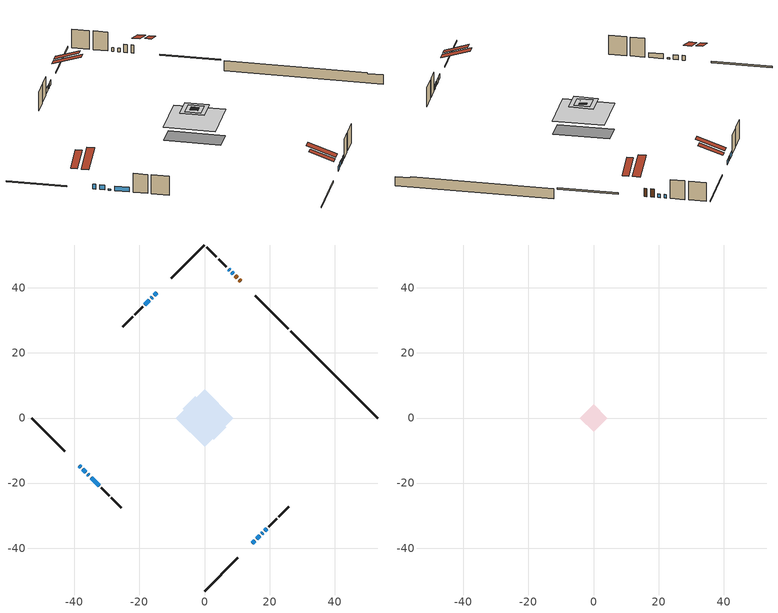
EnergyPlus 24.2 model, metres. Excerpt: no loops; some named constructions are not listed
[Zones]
conditioned space
 floor adiabatic (AdiabaticFloorConstruction): -8.77,0 0,8.77 8.77,0 0,-8.77 z2.99
 floor foundation (Slab1 construction): -6.68,2.9 -2.9,6.68 6.68,-2.9 2.9,-6.68 z-2.08
 wall outside (RimJoist1 construction): 0,-53.15 10.24,-42.91 / -53.15,0 -42.91,-10.24 / 0,53.15 -10.24,42.91 / 25.77,27.38 15.53,37.62 z0.55:0.85
 wall outside (AdiabaticWallConstruction 1): 11.14,42.02 10.68,42.47 / 10.02,43.13 9.47,43.68 z0.55:2.58
 wall outside (AdiabaticWallConstruction): -38.52,-14.63 -38.02,-15.13 / -37.36,-15.79 -36.54,-16.61 / 14.63,-38.52 15.46,-37.69 / 16.12,-37.04 16.95,-36.2 / -14.63,38.52 -15.39,37.76 / 17.6,-35.55 17.92,-35.23 / -16.05,37.1 -16.35,36.81 / 18.57,-34.58 19.07,-34.08 / -17,36.15 -18.36,34.79 / -34.85,-18.31 -32.38,-20.78 z0.55:1.77; 8.81,44.34 8.43,44.72 / 7.78,45.37 7.4,45.75 z0.55:1.44; -35.88,-17.27 -35.5,-17.65 z0.55:0.91
 wall outside (Wall1 construction): 19.73,-33.42 22.16,-30.99 / -31.72,-21.43 -29.29,-23.87 / -19.02,34.13 -21.45,31.7 / 6.74,46.41 4.31,48.84 z0.55:5.43
 wall outside (Wall2 construction): 22.82,-30.33 25.82,-27.34 / -28.63,-24.52 -25.63,-27.52 / -22.11,31.05 -25.1,28.05 / 3.65,49.5 0.66,52.5 z0.55:5.43
 wall foundation (FoundationWall1 construction): 26.43,26.73,-2.08 26.43,26.73,0.55 50.48,2.67,0.55 50.48,2.67,0.27 53.15,0,0.27 53.15,0,-2.08
 window (WindowConstruction): -38.52,-14.63 -38.02,-15.13 z0.55:1.77
 window (WindowConstruction 5): -37.36,-15.79 -36.54,-16.61 z0.55:1.77
 window (WindowConstruction 6): 14.63,-38.52 15.46,-37.69 z0.55:1.77
 window (WindowConstruction 7): 16.12,-37.04 16.95,-36.2 z0.55:1.77
 window (WindowConstruction 8): -14.63,38.52 -15.39,37.76 z0.55:1.77
 window (WindowConstruction 11): 17.61,-35.55 17.92,-35.23 z0.55:1.77
 window (WindowConstruction 12): -16.05,37.1 -16.35,36.81 z0.55:1.77
 window (WindowConstruction 1): 18.57,-34.58 19.07,-34.08 z0.55:1.77
 window (WindowConstruction 2): -17,36.15 -18.36,34.79 z0.55:1.77
 window (WindowConstruction 9): 8.81,44.34 8.43,44.72 z0.55:1.44
 window (WindowConstruction 10): -35.88,-17.27 -35.5,-17.65 z0.55:0.91
 window (WindowConstruction 3): 7.78,45.38 7.4,45.75 z0.55:1.44
 window (WindowConstruction 4): -34.85,-18.31 -32.38,-20.78 z0.55:1.77
 door (Door): 11.14,42.02 10.68,42.47 z0.55:2.58
 door (Door 1): 10.02,43.13 9.47,43.68 z0.55:2.58
 ceiling adiabatic (AdiabaticFloorConstruction): 0,-8.77 8.77,0 0,8.77 -8.77,0 z2.99
 roof outside (Roof1 construction): 12,-41.15,5.43 7.8,-36.95,7.41 6.69,-38.06,7.41 10.89,-42.26,5.43; -41.15,-12,5.43 -36.95,-7.8,7.41 -38.06,-6.69,7.41 -42.26,-10.89,5.43; -12,41.15,5.43 -7.8,36.95,7.41 -6.69,38.06,7.41 -10.89,42.26,5.43; 13.77,39.38,5.43 9.57,35.18,7.41 10.67,34.08,7.41 14.87,38.28,5.43
attic - vented
 floor to conditioned space (Floor1 construction Reversed): -2.71,0 0,2.71 2.71,0 0,-2.71 z5.43
 floor to conditioned space (Floor2 construction Reversed): -4.16,0 0,4.16 4.16,0 0,-4.16 z5.43
 floor to conditioned space (Floor3 construction Reversed): -1.31,0 0,1.31 1.31,0 0,-1.31 z5.43
 roof outside (Roof2 construction): 13.98,-39.18,5.43 8.98,-34.17,7.78 7.66,-35.49,7.78 12.66,-40.49,5.43; -39.18,-13.98,5.43 -34.17,-8.98,7.78 -35.49,-7.66,7.78 -40.49,-12.66,5.43; -13.98,39.18,5.43 -8.98,34.17,7.78 -7.66,35.49,7.78 -12.66,40.49,5.43; 11.79,41.36,5.43 6.79,36.36,7.78 8.11,35.04,7.78 13.11,40.04,5.43
[Material] Roughness=Rough; Thermal Absorptance=0.9
Name | Thickness {m} | Conductivity {W/m-K} | Density {kg/m3} | Specific Heat {J/kg-K} | Solar Absorptance | Visible Absorptance
ceiling loosefill ins | 0.0846667 | 0.0480833 | 16.02 | 1046.75 | 0.7 | 0.7
ceiling stud and cavity | 0.1397 | 0.109885 | 65.682 | 1177.47 | 0.7 | 0.7
ceiling stud and cavity 1 | 0.1397 | 0.107942 | 65.682 | 1177.47 | 0.7 | 0.7
ceiling stud and cavity 2 | 0.1397 | 0.112855 | 65.682 | 1177.47 | 0.7 | 0.7
gypsum board | 0.0127 | 0.160291 | 801 | 837.4 | 0.6 | 0.6
[Construction]
Floor1 construction: ceiling loosefill ins, ceiling stud and cavity, gypsum board
Floor2 construction: ceiling loosefill ins, ceiling stud and cavity 1, gypsum board
Floor3 construction: ceiling loosefill ins, ceiling stud and cavity 2, gypsum board
[EnergyManagementSystem:OutputVariable] Type of Data in Variable=Summed; Update Frequency=ZoneTimestep
Name | EMS Variable | EMS Program or Subroutine | Units
loads_clg_lighting_annual_outvar; Energy Management System Output Variable 44 | loads_clg_lighting | component_loads_program | J
loads_htg_tot_annual_outvar; Energy Management System Output Variable 1; Energy Management System Output Variable 45 | loads_htg_tot | total_loads_program | J
loads_clg_tot_annual_outvar; Energy Management System Output Variable 2; Energy Management System Output Variable 46 | loads_clg_tot | total_loads_program | J
Energy Management System Output Variable 3 | htg_unmet_hours | unmet_hours_program | hr
Energy Management System Output Variable 4 | clg_unmet_hours | unmet_hours_program | hr
Energy Management System Output Variable 5 | loads_htg_roofs | component_loads_program | J
Energy Management System Output Variable 6 | loads_htg_ceilings | component_loads_program | J
Energy Management System Output Variable 7 | loads_htg_walls | component_loads_program | J
Energy Management System Output Variable 8 | loads_htg_rim_joists | component_loads_program | J
Energy Management System Output Variable 9 | loads_htg_foundation_walls | component_loads_program | J
Energy Management System Output Variable 10 | loads_htg_doors | component_loads_program | J
Energy Management System Output Variable 11 | loads_htg_windows_conduction | component_loads_program | J
Energy Management System Output Variable 12 | loads_htg_windows_solar | component_loads_program | J
Energy Management System Output Variable 13 | loads_htg_skylights_conduction | component_loads_program | J
Energy Management System Output Variable 14 | loads_htg_skylights_solar | component_loads_program | J
Energy Management System Output Variable 15 | loads_htg_floors | component_loads_program | J
Energy Management System Output Variable 16 | loads_htg_slabs | component_loads_program | J
Energy Management System Output Variable 17 | loads_htg_internal_mass | component_loads_program | J
Energy Management System Output Variable 18 | loads_htg_infil | component_loads_program | J
Energy Management System Output Variable 19 | loads_htg_natvent | component_loads_program | J
Energy Management System Output Variable 20 | loads_htg_mechvent | component_loads_program | J
Energy Management System Output Variable 21 | loads_htg_whf | component_loads_program | J
Energy Management System Output Variable 22 | loads_htg_ducts | component_loads_program | J
Energy Management System Output Variable 23 | loads_htg_intgains | component_loads_program | J
Energy Management System Output Variable 24 | loads_htg_lighting | component_loads_program | J
Energy Management System Output Variable 25 | loads_clg_roofs | component_loads_program | J
Energy Management System Output Variable 26 | loads_clg_ceilings | component_loads_program | J
Energy Management System Output Variable 27 | loads_clg_walls | component_loads_program | J
Energy Management System Output Variable 28 | loads_clg_rim_joists | component_loads_program | J
Energy Management System Output Variable 29 | loads_clg_foundation_walls | component_loads_program | J
Energy Management System Output Variable 30 | loads_clg_doors | component_loads_program | J
Energy Management System Output Variable 31 | loads_clg_windows_conduction | component_loads_program | J
Energy Management System Output Variable 32 | loads_clg_windows_solar | component_loads_program | J
Energy Management System Output Variable 33 | loads_clg_skylights_conduction | component_loads_program | J
Energy Management System Output Variable 34 | loads_clg_skylights_solar | component_loads_program | J
Energy Management System Output Variable 35 | loads_clg_floors | component_loads_program | J
Energy Management System Output Variable 36 | loads_clg_slabs | component_loads_program | J
Energy Management System Output Variable 37 | loads_clg_internal_mass | component_loads_program | J
Energy Management System Output Variable 38 | loads_clg_infil | component_loads_program | J
Energy Management System Output Variable 39 | loads_clg_natvent | component_loads_program | J
Energy Management System Output Variable 40 | loads_clg_mechvent | component_loads_program | J
Energy Management System Output Variable 41 | loads_clg_whf | component_loads_program | J
Energy Management System Output Variable 42 | loads_clg_ducts | component_loads_program | J
Energy Management System Output Variable 43 | loads_clg_intgains | component_loads_program | J
[Schedule:Day:Interval]
interior lighting schedule day: No, 01:00, 0.108182, 04:00, 0.0901515, 05:00, 0.0991667, 06:00, 0.162273, 07:00, 0.270455, 08:00, 0.342576, 10:00, 0.369621, 11:00, 0.351591, 12:00, 0.333561, 13:00, 0.324545, 14:00, 0.31553, 15:00, 0.333561, 16:00, 0.369621, 17:00, 0.450758, 18:00, 0.585985, 19:00, 0.775303, 20:00, 0.955606, 21:00, 0.991667, 22:00, 0.712197, 23:00, 0.360606, 24:00, 0.162273
interior lighting schedule day 1: No, 01:00, 0.100909, 04:00, 0.0840909, 05:00, 0.0925, 06:00, 0.151364, 07:00, 0.252273, 08:00, 0.319545, 10:00, 0.344773, 11:00, 0.327955, 12:00, 0.311136, 13:00, 0.302727, 14:00, 0.294318, 15:00, 0.311136, 16:00, 0.344773, 17:00, 0.420455, 18:00, 0.546591, 19:00, 0.723182, 20:00, 0.891364, 21:00, 0.925, 22:00, 0.664318, 23:00, 0.336364, 24:00, 0.151364
interior lighting schedule day 2: No, 01:00, 0.0927273, 04:00, 0.0772727, 05:00, 0.085, 06:00, 0.139091, 07:00, 0.231818, 08:00, 0.293636, 10:00, 0.316818, 11:00, 0.301364, 12:00, 0.285909, 13:00, 0.278182, 14:00, 0.270455, 15:00, 0.285909, 16:00, 0.316818, 17:00, 0.386364, 18:00, 0.502273, 19:00, 0.664545, 20:00, 0.819091, 21:00, 0.85, 22:00, 0.610455, 23:00, 0.309091, 24:00, 0.139091
interior lighting schedule day 3: No, 01:00, 0.0845455, 04:00, 0.0704545, 05:00, 0.0775, 06:00, 0.126818, 07:00, 0.211364, 08:00, 0.267727, 10:00, 0.288864, 11:00, 0.274773, 12:00, 0.260682, 13:00, 0.253636, 14:00, 0.246591, 15:00, 0.260682, 16:00, 0.288864, 17:00, 0.352273, 18:00, 0.457955, 19:00, 0.605909, 20:00, 0.746818, 21:00, 0.775, 22:00, 0.556591, 23:00, 0.281818, 24:00, 0.126818
interior lighting schedule day 4: No, 01:00, 0.0763636, 04:00, 0.0636364, 05:00, 0.07, 06:00, 0.114545, 07:00, 0.190909, 08:00, 0.241818, 10:00, 0.260909, 11:00, 0.248182, 12:00, 0.235455, 13:00, 0.229091, 14:00, 0.222727, 15:00, 0.235455, 16:00, 0.260909, 17:00, 0.318182, 18:00, 0.413636, 19:00, 0.547273, 20:00, 0.674545, 21:00, 0.7, 22:00, 0.502727, 23:00, 0.254545, 24:00, 0.114545
interior lighting schedule day 5: No, 01:00, 0.0727273, 04:00, 0.0606061, 05:00, 0.0666667, 06:00, 0.109091, 07:00, 0.181818, 08:00, 0.230303, 10:00, 0.248485, 11:00, 0.236364, 12:00, 0.224242, 13:00, 0.218182, 14:00, 0.212121, 15:00, 0.224242, 16:00, 0.248485, 17:00, 0.30303, 18:00, 0.393939, 19:00, 0.521212, 20:00, 0.642424, 21:00, 0.666667, 22:00, 0.478788, 23:00, 0.242424, 24:00, 0.109091
interior lighting schedule day 6: No, 01:00, 0.0745455, 04:00, 0.0621212, 05:00, 0.0683333, 06:00, 0.111818, 07:00, 0.186364, 08:00, 0.236061, 10:00, 0.254697, 11:00, 0.242273, 12:00, 0.229848, 13:00, 0.223636, 14:00, 0.217424, 15:00, 0.229848, 16:00, 0.254697, 17:00, 0.310606, 18:00, 0.403788, 19:00, 0.534242, 20:00, 0.658485, 21:00, 0.683333, 22:00, 0.490758, 23:00, 0.248485, 24:00, 0.111818
interior lighting schedule day 7: No, 01:00, 0.08, 04:00, 0.0666667, 05:00, 0.0733333, 06:00, 0.12, 07:00, 0.2, 08:00, 0.253333, 10:00, 0.273333, 11:00, 0.26, 12:00, 0.246667, 13:00, 0.24, 14:00, 0.233333, 15:00, 0.246667, 16:00, 0.273333, 17:00, 0.333333, 18:00, 0.433333, 19:00, 0.573333, 20:00, 0.706667, 21:00, 0.733333, 22:00, 0.526667, 23:00, 0.266667, 24:00, 0.12
interior lighting schedule day 8: No, 01:00, 0.0890909, 04:00, 0.0742424, 05:00, 0.0816667, 06:00, 0.133636, 07:00, 0.222727, 08:00, 0.282121, 10:00, 0.304394, 11:00, 0.289545, 12:00, 0.274697, 13:00, 0.267273, 14:00, 0.259848, 15:00, 0.274697, 16:00, 0.304394, 17:00, 0.371212, 18:00, 0.482576, 19:00, 0.638485, 20:00, 0.78697, 21:00, 0.816667, 22:00, 0.586515, 23:00, 0.29697, 24:00, 0.133636
interior lighting schedule day 9: No, 01:00, 0.0972727, 04:00, 0.0810606, 05:00, 0.0891667, 06:00, 0.145909, 07:00, 0.243182, 08:00, 0.30803, 10:00, 0.332348, 11:00, 0.316136, 12:00, 0.299924, 13:00, 0.291818, 14:00, 0.283712, 15:00, 0.299924, 16:00, 0.332348, 17:00, 0.405303, 18:00, 0.526894, 19:00, 0.697121, 20:00, 0.859242, 21:00, 0.891667, 22:00, 0.640379, 23:00, 0.324242, 24:00, 0.145909
interior lighting schedule day 10: No, 01:00, 0.105455, 04:00, 0.0878788, 05:00, 0.0966667, 06:00, 0.158182, 07:00, 0.263636, 08:00, 0.333939, 10:00, 0.360303, 11:00, 0.342727, 12:00, 0.325152, 13:00, 0.316364, 14:00, 0.307576, 15:00, 0.325152, 16:00, 0.360303, 17:00, 0.439394, 18:00, 0.571212, 19:00, 0.755758, 20:00, 0.931515, 21:00, 0.966667, 22:00, 0.694242, 23:00, 0.351515, 24:00, 0.158182
interior lighting schedule day 11: No, 01:00, 0.109091, 04:00, 0.0909091, 05:00, 0.1, 06:00, 0.163636, 07:00, 0.272727, 08:00, 0.345455, 10:00, 0.372727, 11:00, 0.354545, 12:00, 0.336364, 13:00, 0.327273, 14:00, 0.318182, 15:00, 0.336364, 16:00, 0.372727, 17:00, 0.454545, 18:00, 0.590909, 19:00, 0.781818, 20:00, 0.963636, 21:00, 1, 22:00, 0.718182, 23:00, 0.363636, 24:00, 0.163636
interior lighting schedule default day; occupants schedule default day; clothes dryer schedule default day; cooking range schedule default day; mech vent bath fan 0 schedule default day; mech vent range fan 0 schedule default day; misc plug loads schedule default day; general water use schedule default day; heating setpoint default day; cooling setpoint default day; clothes dryer exhaust 0 schedule default day; cooling season schedule day; cooling season schedule day 2; cooling season schedule default day; exterior lighting schedule default day; natural vent schedule default day: No, 24:00, 0
occupants schedule day: No, 05:00, 0.426829, 06:00, 0.719512, 07:00, 1, 08:00, 0.670732, 09:00, 0.329268, 14:00, 0.170732, 15:00, 0.231707, 16:00, 0.329268, 17:00, 0.5, 18:00, 0.670732, 19:00, 0.829268, 21:00, 1, 22:00, 0.853659, 23:00, 0.646341, 24:00, 0.426829
clothes dryer schedule day; clothes dryer exhaust 0 schedule day: No, 01:00, 0.123457, 02:00, 0.0740741, 03:00, 0.0493827, 04:00, 0.0246914, 05:00, 0.0493827, 06:00, 0.0740741, 07:00, 0.197531, 08:00, 0.395062, 09:00, 0.592593, 10:00, 0.839506, 11:00, 0.962963, 12:00, 1, 13:00, 0.91358, 14:00, 0.82716, 15:00, 0.716049, 16:00, 0.753086, 17:00, 0.679012, 18:00, 0.666667, 20:00, 0.62963, 21:00, 0.641975, 22:00, 0.666667, 23:00, 0.54321, 24:00, 0.296296
cooking range schedule day: No, 05:00, 0.0597015, 06:00, 0.11194, 07:00, 0.171642, 08:00, 0.291045, 11:00, 0.343284, 12:00, 0.402985, 13:00, 0.462687, 14:00, 0.343284, 15:00, 0.291045, 16:00, 0.402985, 17:00, 0.567164, 18:00, 1, 19:00, 0.850746, 20:00, 0.432836, 21:00, 0.291045, 22:00, 0.231343, 23:00, 0.171642, 24:00, 0.11194
mech vent bath fan 0 schedule day: No, 07:00, 0, 08:00, 1, 09:00, 0.2, 24:00, 0
mech vent range fan 0 schedule day: No, 18:00, 0, 19:00, 1, 20:00, 0.2, 24:00, 0
misc plug loads schedule day: No, 06:00, 0.705882, 07:00, 0.745098, 08:00, 0.803922, 15:00, 0.823529, 16:00, 0.862745, 17:00, 0.921569, 18:00, 0.980392, 19:00, 1, 20:00, 0.980392, 21:00, 0.941176, 22:00, 0.862745, 23:00, 0.784314, 24:00, 0.72549
general water use schedule day: No, 01:00, 0.315068, 03:00, 0.287671, 04:00, 0.342466, 05:00, 0.369863, 06:00, 0.520548, 07:00, 0.60274, 08:00, 0.534247, 10:00, 0.506849, 11:00, 0.465753, 14:00, 0.479452, 15:00, 0.534247, 16:00, 0.589041, 17:00, 0.69863, 18:00, 0.876712, 19:00, 0.890411, 20:00, 0.986301, 21:00, 1, 22:00, 0.863014, 23:00, 0.616438, 24:00, 0.465753
heating setpoint day: No, 07:00, 18, 23:00, 21, 24:00, 18
cooling setpoint day: No, 24:00, 25
cooling season schedule day 1: No, 24:00, 1
exterior lighting schedule day: No, 01:00, 0.566667, 03:00, 0.524167, 05:00, 0.495833, 06:00, 0.5525, 07:00, 0.623333, 08:00, 0.580833, 09:00, 0.439167, 10:00, 0.354167, 12:00, 0.34, 13:00, 0.354167, 14:00, 0.396667, 15:00, 0.425, 16:00, 0.495833, 17:00, 0.623333, 18:00, 0.793333, 19:00, 0.906667, 20:00, 0.963333, 21:00, 0.991667, 22:00, 0.920833, 23:00, 0.793333, 24:00, 0.665833
exterior lighting schedule day 1: No, 01:00, 0.528571, 03:00, 0.488929, 05:00, 0.4625, 06:00, 0.515357, 07:00, 0.581429, 08:00, 0.541786, 09:00, 0.409643, 10:00, 0.330357, 12:00, 0.317143, 13:00, 0.330357, 14:00, 0.37, 15:00, 0.396429, 16:00, 0.4625, 17:00, 0.581429, 18:00, 0.74, 19:00, 0.845714, 20:00, 0.898571, 21:00, 0.925, 22:00, 0.858929, 23:00, 0.74, 24:00, 0.621071
exterior lighting schedule day 10: No, 01:00, 0.552381, 03:00, 0.510952, 05:00, 0.483333, 06:00, 0.538571, 07:00, 0.607619, 08:00, 0.56619, 09:00, 0.428095, 10:00, 0.345238, 12:00, 0.331429, 13:00, 0.345238, 14:00, 0.386667, 15:00, 0.414286, 16:00, 0.483333, 17:00, 0.607619, 18:00, 0.773333, 19:00, 0.88381, 20:00, 0.939048, 21:00, 0.966667, 22:00, 0.897619, 23:00, 0.773333, 24:00, 0.649048
exterior lighting schedule day 11: No, 01:00, 0.571429, 03:00, 0.528571, 05:00, 0.5, 06:00, 0.557143, 07:00, 0.628571, 08:00, 0.585714, 09:00, 0.442857, 10:00, 0.357143, 12:00, 0.342857, 13:00, 0.357143, 14:00, 0.4, 15:00, 0.428571, 16:00, 0.5, 17:00, 0.628571, 18:00, 0.8, 19:00, 0.914286, 20:00, 0.971429, 21:00, 1, 22:00, 0.928571, 23:00, 0.8, 24:00, 0.671429
exterior lighting schedule day 2: No, 01:00, 0.485714, 03:00, 0.449286, 05:00, 0.425, 06:00, 0.473571, 07:00, 0.534286, 08:00, 0.497857, 09:00, 0.376429, 10:00, 0.303571, 12:00, 0.291429, 13:00, 0.303571, 14:00, 0.34, 15:00, 0.364286, 16:00, 0.425, 17:00, 0.534286, 18:00, 0.68, 19:00, 0.777143, 20:00, 0.825714, 21:00, 0.85, 22:00, 0.789286, 23:00, 0.68, 24:00, 0.570714
exterior lighting schedule day 3: No, 01:00, 0.442857, 03:00, 0.409643, 05:00, 0.3875, 06:00, 0.431786, 07:00, 0.487143, 08:00, 0.453929, 09:00, 0.343214, 10:00, 0.276786, 12:00, 0.265714, 13:00, 0.276786, 14:00, 0.31, 15:00, 0.332143, 16:00, 0.3875, 17:00, 0.487143, 18:00, 0.62, 19:00, 0.708571, 20:00, 0.752857, 21:00, 0.775, 22:00, 0.719643, 23:00, 0.62, 24:00, 0.520357
exterior lighting schedule day 4: No, 01:00, 0.4, 03:00, 0.37, 05:00, 0.35, 06:00, 0.39, 07:00, 0.44, 08:00, 0.41, 09:00, 0.31, 10:00, 0.25, 12:00, 0.24, 13:00, 0.25, 14:00, 0.28, 15:00, 0.3, 16:00, 0.35, 17:00, 0.44, 18:00, 0.56, 19:00, 0.64, 20:00, 0.68, 21:00, 0.7, 22:00, 0.65, 23:00, 0.56, 24:00, 0.47
exterior lighting schedule day 5: No, 01:00, 0.380952, 03:00, 0.352381, 05:00, 0.333333, 06:00, 0.371429, 07:00, 0.419048, 08:00, 0.390476, 09:00, 0.295238, 10:00, 0.238095, 12:00, 0.228571, 13:00, 0.238095, 14:00, 0.266667, 15:00, 0.285714, 16:00, 0.333333, 17:00, 0.419048, 18:00, 0.533333, 19:00, 0.609524, 20:00, 0.647619, 21:00, 0.666667, 22:00, 0.619048, 23:00, 0.533333, 24:00, 0.447619
exterior lighting schedule day 6: No, 01:00, 0.390476, 03:00, 0.36119, 05:00, 0.341667, 06:00, 0.380714, 07:00, 0.429524, 08:00, 0.400238, 09:00, 0.302619, 10:00, 0.244048, 12:00, 0.234286, 13:00, 0.244048, 14:00, 0.273333, 15:00, 0.292857, 16:00, 0.341667, 17:00, 0.429524, 18:00, 0.546667, 19:00, 0.624762, 20:00, 0.66381, 21:00, 0.683333, 22:00, 0.634524, 23:00, 0.546667, 24:00, 0.45881
exterior lighting schedule day 7: No, 01:00, 0.419048, 03:00, 0.387619, 05:00, 0.366667, 06:00, 0.408571, 07:00, 0.460952, 08:00, 0.429524, 09:00, 0.324762, 10:00, 0.261905, 12:00, 0.251429, 13:00, 0.261905, 14:00, 0.293333, 15:00, 0.314286, 16:00, 0.366667, 17:00, 0.460952, 18:00, 0.586667, 19:00, 0.670476, 20:00, 0.712381, 21:00, 0.733333, 22:00, 0.680952, 23:00, 0.586667, 24:00, 0.492381
exterior lighting schedule day 8: No, 01:00, 0.466667, 03:00, 0.431667, 05:00, 0.408333, 06:00, 0.455, 07:00, 0.513333, 08:00, 0.478333, 09:00, 0.361667, 10:00, 0.291667, 12:00, 0.28, 13:00, 0.291667, 14:00, 0.326667, 15:00, 0.35, 16:00, 0.408333, 17:00, 0.513333, 18:00, 0.653333, 19:00, 0.746667, 20:00, 0.793333, 21:00, 0.816667, 22:00, 0.758333, 23:00, 0.653333, 24:00, 0.548333
exterior lighting schedule day 9: No, 01:00, 0.509524, 03:00, 0.47131, 05:00, 0.445833, 06:00, 0.496786, 07:00, 0.560476, 08:00, 0.522262, 09:00, 0.394881, 10:00, 0.318452, 12:00, 0.305714, 13:00, 0.318452, 14:00, 0.356667, 15:00, 0.382143, 16:00, 0.445833, 17:00, 0.560476, 18:00, 0.713333, 19:00, 0.815238, 20:00, 0.86619, 21:00, 0.891667, 22:00, 0.827976, 23:00, 0.713333, 24:00, 0.59869
[Schedule:Week:Daily]
heating setpoint Week Rule - Jan1-Dec31: heating setpoint day, heating setpoint day, heating setpoint day, heating setpoint day, heating setpoint day, heating setpoint day, heating setpoint day, heating setpoint default day, heating setpoint default day, heating setpoint default day, heating setpoint default day, heating setpoint default day
cooling setpoint Week Rule - Jan1-Dec31: cooling setpoint day, cooling setpoint day, cooling setpoint day, cooling setpoint day, cooling setpoint day, cooling setpoint day, cooling setpoint day, cooling setpoint default day, cooling setpoint default day, cooling setpoint default day, cooling setpoint default day, cooling setpoint default day
clothes dryer exhaust 0 schedule Week Rule - Jan1-Dec31: clothes dryer exhaust 0 schedule day, clothes dryer exhaust 0 schedule day, clothes dryer exhaust 0 schedule day, clothes dryer exhaust 0 schedule day, clothes dryer exhaust 0 schedule day, clothes dryer exhaust 0 schedule day, clothes dryer exhaust 0 schedule day, clothes dryer exhaust 0 schedule default day, clothes dryer exhaust 0 schedule default day, clothes dryer exhaust 0 schedule default day, clothes dryer exhaust 0 schedule default day, clothes dryer exhaust 0 schedule default day
cooling season schedule Week Rule - Jan1-May26: cooling season schedule day, cooling season schedule day, cooling season schedule day, cooling season schedule day, cooling season schedule day, cooling season schedule day, cooling season schedule day, cooling season schedule default day, cooling season schedule default day, cooling season schedule default day, cooling season schedule default day, cooling season schedule default day
cooling season schedule Week Rule - May27-Jun2: cooling season schedule day, cooling season schedule day, cooling season schedule day, cooling season schedule day, cooling season schedule day, cooling season schedule day 1, cooling season schedule day 1, cooling season schedule default day, cooling season schedule default day, cooling season schedule default day, cooling season schedule default day, cooling season schedule default day
cooling season schedule Week Rule - Jun3-Aug25: cooling season schedule day 1, cooling season schedule day 1, cooling season schedule day 1, cooling season schedule day 1, cooling season schedule day 1, cooling season schedule day 1, cooling season schedule day 1, cooling season schedule default day, cooling season schedule default day, cooling season schedule default day, cooling season schedule default day, cooling season schedule default day
cooling season schedule Week Rule - Aug26-Sep1: cooling season schedule day 1, cooling season schedule day 1, cooling season schedule day 1, cooling season schedule day 1, cooling season schedule day 1, cooling season schedule day 1, cooling season schedule day 2, cooling season schedule default day, cooling season schedule default day, cooling season schedule default day, cooling season schedule default day, cooling season schedule default day
cooling season schedule Week Rule - Sep2-Dec31: cooling season schedule day 2, cooling season schedule day 2, cooling season schedule day 2, cooling season schedule day 2, cooling season schedule day 2, cooling season schedule day 2, cooling season schedule day 2, cooling season schedule default day, cooling season schedule default day, cooling season schedule default day, cooling season schedule default day, cooling season schedule default day
exterior lighting schedule Week Rule - Aug5-Aug25: exterior lighting schedule day 7, exterior lighting schedule day 7, exterior lighting schedule day 7, exterior lighting schedule day 7, exterior lighting schedule day 7, exterior lighting schedule day 7, exterior lighting schedule day 7, exterior lighting schedule default day, exterior lighting schedule default day, exterior lighting schedule default day, exterior lighting schedule default day, exterior lighting schedule default day
exterior lighting schedule Week Rule - Aug26-Sep1: exterior lighting schedule day 7, exterior lighting schedule day 7, exterior lighting schedule day 7, exterior lighting schedule day 7, exterior lighting schedule day 7, exterior lighting schedule day 7, exterior lighting schedule day 8, exterior lighting schedule default day, exterior lighting schedule default day, exterior lighting schedule default day, exterior lighting schedule default day, exterior lighting schedule default day
exterior lighting schedule Week Rule - Sep2-Sep29: exterior lighting schedule day 8, exterior lighting schedule day 8, exterior lighting schedule day 8, exterior lighting schedule day 8, exterior lighting schedule day 8, exterior lighting schedule day 8, exterior lighting schedule day 8, exterior lighting schedule default day, exterior lighting schedule default day, exterior lighting schedule default day, exterior lighting schedule default day, exterior lighting schedule default day
exterior lighting schedule Week Rule - Sep30-Oct6: exterior lighting schedule day 8, exterior lighting schedule day 9, exterior lighting schedule day 9, exterior lighting schedule day 9, exterior lighting schedule day 9, exterior lighting schedule day 9, exterior lighting schedule day 9, exterior lighting schedule default day, exterior lighting schedule default day, exterior lighting schedule default day, exterior lighting schedule default day, exterior lighting schedule default day
exterior lighting schedule Week Rule - Oct7-Oct27: exterior lighting schedule day 9, exterior lighting schedule day 9, exterior lighting schedule day 9, exterior lighting schedule day 9, exterior lighting schedule day 9, exterior lighting schedule day 9, exterior lighting schedule day 9, exterior lighting schedule default day, exterior lighting schedule default day, exterior lighting schedule default day, exterior lighting schedule default day, exterior lighting schedule default day
exterior lighting schedule Week Rule - Oct28-Nov3: exterior lighting schedule day 9, exterior lighting schedule day 9, exterior lighting schedule day 9, exterior lighting schedule day 9, exterior lighting schedule day 10, exterior lighting schedule day 10, exterior lighting schedule day 10, exterior lighting schedule default day, exterior lighting schedule default day, exterior lighting schedule default day, exterior lighting schedule default day, exterior lighting schedule default day
exterior lighting schedule Week Rule - Nov4-Nov24: exterior lighting schedule day 10, exterior lighting schedule day 10, exterior lighting schedule day 10, exterior lighting schedule day 10, exterior lighting schedule day 10, exterior lighting schedule day 10, exterior lighting schedule day 10, exterior lighting schedule default day, exterior lighting schedule default day, exterior lighting schedule default day, exterior lighting schedule default day, exterior lighting schedule default day
exterior lighting schedule Week Rule - Nov25-Dec1: exterior lighting schedule day 10, exterior lighting schedule day 10, exterior lighting schedule day 10, exterior lighting schedule day 10, exterior lighting schedule day 10, exterior lighting schedule day 10, exterior lighting schedule day 11, exterior lighting schedule default day, exterior lighting schedule default day, exterior lighting schedule default day, exterior lighting schedule default day, exterior lighting schedule default day
exterior lighting schedule Week Rule - Dec2-Dec31: exterior lighting schedule day 11, exterior lighting schedule day 11, exterior lighting schedule day 11, exterior lighting schedule day 11, exterior lighting schedule day 11, exterior lighting schedule day 11, exterior lighting schedule day 11, exterior lighting schedule default day, exterior lighting schedule default day, exterior lighting schedule default day, exterior lighting schedule default day, exterior lighting schedule default day
natural vent schedule Week Rule - Jan1-Dec31: natural vent schedule default day, natural vent schedule default day, natural vent schedule default day, natural vent schedule default day, natural vent schedule default day, natural vent schedule default day, natural vent schedule default day, natural vent schedule default day, natural vent schedule default day, natural vent schedule default day, natural vent schedule default day, natural vent schedule default day
[Schedule:Year]
heating setpoint: heating setpoint Week Rule - Jan1-Dec31, 1, 1, 12, 31
cooling setpoint: cooling setpoint Week Rule - Jan1-Dec31, 1, 1, 12, 31
clothes dryer exhaust 0 schedule: clothes dryer exhaust 0 schedule Week Rule - Jan1-Dec31, 1, 1, 12, 31
cooling season schedule: cooling season schedule Week Rule - Jan1-May26, 1, 1, 5, 26, cooling season schedule Week Rule - May27-Jun2, 5, 27, 6, 2, cooling season schedule Week Rule - Jun3-Aug25, 6, 3, 8, 25, cooling season schedule Week Rule - Aug26-Sep1, 8, 26, 9, 1, cooling season schedule Week Rule - Sep2-Dec31, 9, 2, 12, 31
natural vent schedule: natural vent schedule Week Rule - Jan1-Dec31, 1, 1, 12, 31
